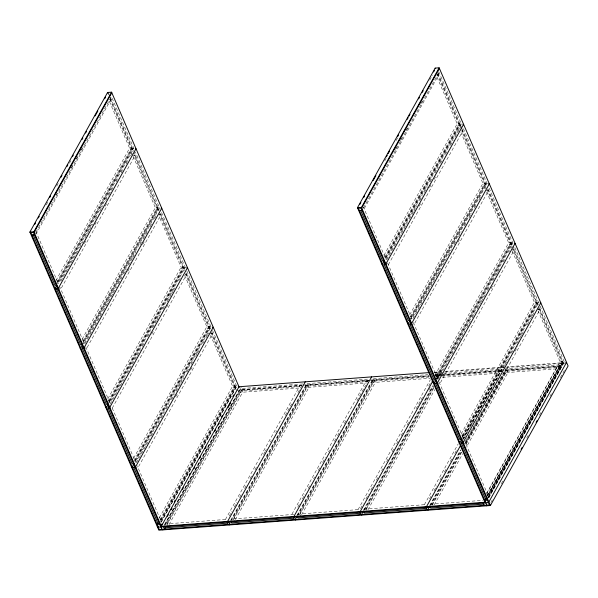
<?xml version="1.0" encoding="UTF-8"?>
<svg xmlns="http://www.w3.org/2000/svg" width="598" height="598" viewBox="0 0 598 598"><rect width="100%" height="100%" fill="white"/><g stroke="black" fill="none" stroke-linecap="round" stroke-linejoin="round"><path stroke-width="0.45" stroke-dasharray="2.99 2.24" d="M46.27 204.837L48.087 201.571M56.713 186.068L58.537 182.801M69.435 163.209L71.252 159.943M56.137 194.843L57.042 193.221M71.057 168.045L72.859 164.794M76.028 159.113L77.381 156.676M80.543 150.995L83.257 146.121M35.865 232.323L111.736 96.016M111.153 99.178L36.568 233.175L33.922 233.37M55.928 280.544L129.602 148.177L132.255 147.975L57.677 281.972M56.705 282.331L131.156 148.566L109.965 99.574M57.535 282.861L132.038 149.007L132.704 148.954L57.744 283.631M55.801 283.953L58.447 283.758L133.803 148.371L111.52 96.846M60.959 281.03L77.68 250.981M79.489 247.729L83.107 241.233M84.916 237.989L88.982 230.679M89.431 229.864L92.6 224.183M95.306 219.309L98.02 214.435M99.829 211.191L102.991 205.503M105.704 200.629L108.417 195.763M108.866 194.948L112.94 187.637M116.102 181.956L117.455 179.52M121.073 173.024L123.33 168.957M126.043 164.091L127.852 160.84M130.566 155.966L132.696 152.139M59.217 288.722L59.994 287.324L84.191 343.267L81.537 343.461M84.4 243.476L85.761 241.039M94.798 224.796L96.151 222.359M105.196 206.116L106.549 203.679M82.12 339.238L155.345 207.685L157.999 207.491L83.421 341.48M82.898 341.024L156.893 208.074L134.161 155.525M82.823 343.192L157.782 208.515L158.44 208.463L83.481 343.14M84.191 343.267L159.546 207.88L135.35 151.937M84.894 343.783L101.615 313.741M103.424 310.489L112.917 293.439M113.366 292.624L116.528 286.943M118.337 283.691L121.955 277.195M123.764 273.944L126.477 269.078M128.734 265.011L132.352 258.515M132.801 257.708L135.963 252.02M140.037 244.709L141.39 242.272M143.199 239.028L147.265 231.718M149.978 226.844L151.787 223.6M154.501 218.726L156.302 215.474M127.77 271.313L129.579 268.061M142.683 244.515L144.492 241.263M107.864 398.754L181.082 267.194L183.736 267L109.157 400.989M108.186 401.348L182.637 267.583L159.539 214.189M109.015 401.886L183.519 268.024L184.184 267.971L109.225 402.648M107.281 402.97L109.927 402.775L185.283 267.388L161.094 211.445M110.182 404.106L125.55 376.493M127.352 373.249L136.845 356.191M137.301 355.384L140.463 349.695M142.272 346.451L144.985 341.578M147.691 336.704L150.404 331.83M152.669 327.771L156.28 321.276M156.736 320.461L159.898 314.78M163.06 309.091L165.325 305.032M167.134 301.788L171.2 294.478M171.648 293.663L173.009 291.226M173.457 290.419L175.715 286.352M178.884 280.671L180.237 278.234M151.705 334.073L153.514 330.821M166.618 307.275L168.427 304.023M112.245 408.128L186.823 274.138L184.177 274.333M133.601 458.262L206.826 326.702L209.479 326.508L134.901 460.497M133.922 460.856L208.373 327.091L185.275 273.697M134.752 461.394L209.263 327.532L209.92 327.487L134.961 462.164M186.83 270.961L211.027 326.897L135.671 462.284L111.475 406.348M136.374 462.807L149.478 439.253M151.287 436.002L154 431.136M155.809 427.884L159.419 421.388M161.228 418.137L164.398 412.456M166.199 409.204L168.913 404.338M171.626 399.464L174.339 394.59M176.148 391.339L180.215 384.036M180.663 383.221L183.833 377.54M186.995 371.851L189.252 367.792M191.061 364.541L193.774 359.667M195.583 356.423L196.936 353.986M197.392 353.171L199.65 349.112M202.812 343.431L204.172 340.995M205.981 337.743L207.334 335.306M207.783 334.499L208.687 332.869M175.633 396.825L177.442 393.581M190.553 370.027L192.362 366.783M159.345 517.771L232.562 386.211L235.216 386.016L160.638 520.006M159.928 519.886L234.894 385.209L236.659 385.075M160.496 520.903L234.999 387.041L235.664 386.996L160.705 521.673M160.959 522.263L235.918 387.586M161.221 522.136L237.541 385.007M164.644 524.446L239.604 389.769L301.975 385.134M164.315 525.373L241.226 387.19M165.302 524.401L240.269 389.724L240.523 390.315L165.564 524.992M166.842 525.066L242.257 389.575L241.57 387.99M169.017 524.588L242.691 392.221L241.659 389.836L167.081 523.826L168.113 526.21M384.746 160.884L386.106 158.44M396.108 140.485L397.924 137.219M429.723 80.08L432.451 75.184M395.465 149.365L397.274 146.121M400.436 140.433L401.796 137.996M405.863 130.693L407.672 127.441M420.775 103.895L422.584 100.643M363.442 207.962L439.313 71.655M225.439 519.49L300.017 385.501M229.236 516.096L231.949 511.223M234.207 507.164L236.92 502.29M239.626 497.416L241.435 494.165M244.604 488.484L246.862 484.425M250.024 478.736L251.833 475.492M254.995 469.804L256.355 467.367M263.583 454.375L264.944 451.939M265.392 451.124L266.297 449.502M270.363 442.191L271.268 440.569M275.79 432.451L276.695 430.829M285.283 415.393L291.607 404.024M297.939 392.662L301.549 386.159M230.626 520.439L306.759 383.654L368.159 379.095M231.164 520.282L306.58 384.791L306.834 385.389L231.875 520.066M233.34 519.804L307.791 386.039L306.759 383.654M235.328 519.655L309.002 387.287L307.97 384.903L233.392 518.9L234.423 521.277M383.961 255.368L457.178 123.816L459.832 123.614L385.254 257.611M384.731 257.155L458.733 124.205L437.175 74.369M385.112 258.5L459.615 124.646L460.281 124.593L385.77 258.456M438.73 71.64L461.379 124.003L386.024 259.39L363.375 207.028M386.727 259.913L397.124 241.233M398.933 237.989L407.515 222.561M409.324 219.309L413.397 211.998M413.846 211.191L417.008 205.503M419.721 200.629L422.435 195.763M424.244 192.511L427.406 186.83M430.119 181.956L431.928 178.705M435.09 173.024L438.252 167.335M440.517 163.276L442.318 160.025M445.488 154.344L447.745 150.285M450.458 145.411L453.172 140.537M454.981 137.293L459.047 129.983M459.496 129.168L460.273 127.778M419.213 206.116L420.566 203.686M429.603 187.443L430.964 185.006M434.126 179.318L435.486 176.888M388.341 264.75L462.919 130.76L460.273 130.955M297.804 507.104L299.613 503.852M302.326 498.979L305.04 494.105M308.202 488.424L309.555 485.987M313.621 478.677L314.526 477.055M318.143 470.559L319.952 467.307M322.666 462.441L325.379 457.567M328.541 451.879L329.446 450.257M334.417 441.324L335.77 438.887M337.578 435.636L340.292 430.769M344.358 423.459L346.167 420.207M357.013 400.72L365.602 385.291M367.411 382.04L368.316 380.418L305.982 385.052L307.013 387.437L366.552 383.004M296.937 515.513L373.07 378.728L427.959 374.647M297.475 515.349L372.89 379.857L373.145 380.455L298.185 515.132M409.697 314.877L482.922 183.324L485.576 183.13L410.998 317.119M299.65 514.871L374.101 381.105L373.07 378.728M410.467 316.663L484.47 183.713L461.738 131.164M410.392 318.831L485.359 184.154L486.017 184.102L411.058 318.779M301.639 514.721L375.312 382.354L374.281 379.977L299.703 513.966L300.734 516.343M409.114 319.1L411.768 318.906L487.123 183.519L462.927 127.576M412.919 318.614L437.325 274.759M437.781 273.944L440.943 268.263M442.752 265.011L446.37 258.515M448.171 255.271L451.341 249.583M454.054 244.709L455.855 241.465M458.569 236.591L461.282 231.718M464.444 226.037L466.253 222.785M468.967 217.911L471.68 213.045M474.393 208.171L476.195 204.92M478.908 200.046L480.717 196.802M485.24 188.676L486.017 187.286M458.061 242.078L459.414 239.641M358.06 509.623L430.381 379.693M360.497 508.666L363.21 503.793M365.924 498.919L368.637 494.053M370.895 489.986L373.608 485.113M376.321 480.246L378.13 476.995M381.741 470.499L382.645 468.877M386.712 461.566L388.072 459.129M392.139 451.819L393.947 448.575M396.661 443.701L398.47 440.449M401.176 435.583L402.985 432.332M407.059 425.021L408.86 421.777M416.096 408.778L422.42 397.416M428.751 386.046L431.464 381.173M434.985 375.2L508.659 242.833L511.312 242.639L436.734 376.628M435.643 376.03L437.915 371.949L438.17 372.547L435.897 376.628M435.755 376.987L510.214 243.222L487.482 190.672M428.878 390.046L430.231 387.609M436.592 377.525L511.096 243.663L511.761 243.61L436.346 379.102M363.248 510.58L432.728 385.747M436.346 379.252L439.38 373.795L443.103 373.518M364.242 509.608L433.296 385.538M436.929 379.012L439.201 374.931L439.455 375.522L437.183 379.603M434.858 378.609L437.504 378.414L512.86 243.027L488.671 187.084M364.496 510.199L433.55 386.136M437.758 379.745L449.958 357.821M451.767 354.569L461.26 337.519M461.708 336.704L464.878 331.023M466.679 327.771L470.297 321.276M472.106 318.024L475.268 312.343M477.077 309.091L480.695 302.595M481.143 301.788L485.217 294.478M487.475 290.419L489.732 286.36M492.901 280.671L495.607 275.798M496.063 274.99L497.416 272.553M497.872 271.739L500.13 267.68M503.292 261.991L504.652 259.554M508.719 252.251L509.623 250.622M510.976 248.192L511.753 246.795M433.812 387.227L366.013 509.033L367.045 511.417M365.961 509.937L434.208 387.317M491.033 288.595L493.746 283.721M367.949 509.788L434.843 389.604M461.178 433.901L534.403 302.341L537.056 302.147L461.888 437.295M461.948 435.68L535.95 302.73L512.852 249.336M424.371 504.697L458.27 443.791M462.329 437.033L536.84 303.171L537.497 303.119L462.538 437.796M460.595 438.117L463.248 437.923L538.604 302.536L514.407 246.593M429.521 498.859L431.33 495.615M434.043 490.741L436.757 485.868M439.919 480.187L441.728 476.935M444.441 472.061L446.25 468.817M450.316 461.507L451.669 459.07M454.831 453.389L456.64 450.137M462.516 439.582L501.715 369.16L444.037 373.451M462.912 439.672L499.98 373.085L498.949 370.7M463.951 438.439L468.017 431.136M469.826 427.884L473.893 420.573M475.702 417.329L485.195 400.271M485.643 399.464L488.805 393.776M490.614 390.531L494.232 384.036M496.041 380.784L499.203 375.103M501.012 371.851L504.63 365.356M505.078 364.541L508.24 358.86M511.41 353.171L513.667 349.112M516.829 343.431L519.542 338.558M519.991 337.743L521.351 335.306M521.8 334.499L524.065 330.44M527.227 324.751L528.58 322.315M530.389 319.07L531.749 316.634M532.198 315.819L534.455 311.76M514.96 351.355L517.674 346.481M538.013 309.936L539.374 307.499M429.558 505.646L460.624 449.846M465.595 440.913L483.221 409.241M485.03 405.99L499.494 380.007M499.943 379.192L505.691 368.861L560.072 364.817L561.096 367.202L506.723 371.246L465.715 444.912M430.097 505.489L460.991 449.988M465.08 442.64L505.512 369.998L562.935 365.722M430.807 505.265L461.245 450.578M464.878 444.052L505.766 370.588L505.512 369.998M461.252 452.133L432.324 504.107L433.356 506.484M465.775 444.008L506.902 370.11L507.934 372.494L466.35 447.199M432.272 505.004L461.649 452.223M434.26 504.862L462.732 453.695M486.794 493.044L557.299 366.365L558.33 368.742L487.37 496.235M486.466 494.217L560.139 361.85L562.793 361.655L488.215 495.645M487.25 495.652L560.842 363.427L561.873 365.804L488.274 498.029M487.243 496.004L562.471 360.848L564.235 360.714M488.073 496.542L562.576 362.68M488.327 497.14L562.838 363.278L539.411 309.121M488.282 497.312L563.241 362.635L506.999 366.813M488.536 497.902L563.495 363.225M488.798 497.775L565.117 360.646M490.853 502.537L492.67 499.27M501.303 483.76L503.12 480.5M526.748 438.057L528.565 434.791M539.463 415.199L541.287 411.932M549.913 396.429L551.73 393.163M560.363 377.652L564.452 370.304M436.959 74.952L438.723 74.817L364.145 208.814L361.498 209.008M131.156 148.566L133.803 148.371M458.733 124.205L461.379 124.003M133.033 149.762L130.379 149.963L109.187 100.972M460.602 125.401L457.956 125.602L435.665 74.077M132.696 155.316L135.342 155.121L60.764 289.111L58.118 289.305M156.893 208.074L159.546 207.88M484.47 183.713L487.123 183.519M158.769 209.27L156.115 209.472L131.919 153.529M486.346 184.909L483.692 185.111L460.961 132.562M158.433 214.824L161.086 214.63L86.508 348.619L83.855 348.821M486.01 190.463L488.663 190.269L414.085 324.258L411.431 324.46M182.637 267.583L185.283 267.388M510.214 243.222L512.86 243.027M512.082 244.418L509.436 244.619L486.705 192.07M511.753 249.971L514.4 249.777L439.822 383.767L437.168 383.968M208.373 327.091L211.027 326.897M535.95 302.73L538.604 302.536M210.249 328.295L207.596 328.489L184.498 275.095M537.826 303.934L535.173 304.128L512.075 250.734M209.913 333.848L212.567 333.647L137.989 467.643L135.335 467.838M537.49 309.487L540.144 309.286L465.565 443.275L462.912 443.477M434.23 372.225L441.593 371.679M445.278 371.403L504.226 367.023M434.484 372.823L443.694 372.135M444.613 372.068L504.48 367.613M506.334 367.478L566.149 363.031M235.993 387.803L233.34 387.997L210.608 335.448M563.57 363.442L560.917 363.636L538.185 311.087M302.782 383.953L240.448 388.588L241.48 390.972L300.091 386.614M302.894 385.067L370.125 380.066M371.044 379.999L429.065 375.679M434.596 375.267L441.959 374.722M442.886 374.654L503.666 370.132M302.005 385.351L239.671 389.986L240.702 392.363L300.241 387.938M429.043 375.903L372.292 380.119L373.324 382.503L430.074 378.28M440.591 375.043L438.603 375.193L439.635 377.57M441.399 374.983L500.937 370.558L501.969 372.935M236.546 390.614L301.31 385.8M304.995 385.523L369.459 380.732M370.386 380.657L429.327 376.277M435.77 375.798L501.161 370.932M505.766 370.588L562.27 366.387M307.791 386.039L369.19 381.472M374.101 381.105L428.99 377.024M442.273 376.037L502.746 371.537M442.423 377.36L500.107 373.077M158.762 521.994L161.408 521.792L137.219 465.857M486.338 497.633L488.985 497.431L464.796 441.496M165.093 523.975L227.427 519.341M293.738 514.407L231.404 519.049L232.091 520.634M297.714 514.116L360.048 509.481M364.025 509.182L426.359 504.548M430.336 504.249L482.87 500.347M540.151 306.109L564.34 362.044L561.694 362.239L538.962 309.697M437.915 72.889L462.119 128.847M462.149 128.974L486.757 185.806M488.147 189.08L512.493 245.315M512.86 246.159L538.237 304.823M539.628 308.097L564.527 365.61M437.616 73.786L461.454 128.891M461.82 129.744L486.092 185.851M487.564 189.252L512.202 246.212M513.667 249.613L537.938 305.72M505.691 368.861L506.723 371.246M439.38 373.795L440.412 376.172M387.571 262.963L411.768 318.906M413.308 322.471L437.504 378.414M439.052 381.98L463.248 437.923M435.404 374.094L436.435 376.471M367.015 382.152L366.327 380.567L291.749 514.557L292.437 516.141M212.574 330.47L236.771 386.405L234.117 386.607L211.019 333.206M108.507 93.019L109.24 94.708M110.376 97.392L133.436 150.651M133.803 151.503L159.18 210.167M160.653 213.568L184.513 268.786L181.859 268.98L159.128 216.431M186.314 272.95L211.393 330.881M211.759 331.733L236.95 389.971M107.842 93.064L108.574 94.761M110.413 98.999L133.145 151.556M134.617 154.957L158.881 211.064M159.247 211.916L184.625 270.573M186.098 273.974L209.995 329.236M211.468 332.63L236.285 390.016M35.798 231.389L58.447 283.758M85.738 346.833L109.927 402.775M559.294 366.215L504.914 370.259L505.945 372.636L560.319 368.592L559.294 366.215"/><path stroke-width="0.9" d="M485.15 502.851L357.477 207.685L435.165 68.105L439.141 67.813L568.1 365.954L490.412 505.527L158.859 530.187L29.9 232.046L107.588 92.473L111.564 92.174L239.237 387.34M34.699 224.474L35.611 222.845M38.332 217.949L39.244 216.312M49.694 197.542L50.598 195.912M61.048 177.135L61.96 175.506M66.954 166.528L67.866 164.891M72.41 156.728L73.315 155.099M81.948 139.588L82.86 137.959M85.581 133.062L86.493 131.425M95.119 115.922L97.848 111.019M104.665 98.782L105.569 97.145M161.55 526.913L33.877 231.747L111.564 92.174M111.826 92.772L34.138 232.345L30.154 232.637M56.832 285.261L55.016 288.528L54.351 288.58M82.531 344.725L80.76 344.859L56.563 288.916L57.341 287.526M82.576 344.777L80.76 348.036L80.095 348.088M108.268 404.233L106.504 404.368L82.307 348.432L83.085 347.034M108.313 404.285L106.496 407.552L105.831 407.597M134.012 463.749L132.24 463.876L108.044 407.941L108.821 406.543M134.057 463.794L132.24 467.06L131.575 467.105M159.748 523.257L157.984 523.385L133.788 467.449L134.565 466.051M158.111 523.153L157.207 524.782L159.86 524.588M161.991 523.923L160.63 526.367L485.554 502.208M174.257 501.886L175.169 500.249M189.252 474.947L190.157 473.317M221.507 416.993L222.419 415.363M232.861 396.594L233.773 394.957M161.296 526.322L238.976 386.749M167.455 516.306L168.367 514.676M171.088 509.773L172 508.143M182.45 489.373L183.354 487.736M193.804 468.967L194.716 467.33M199.71 458.352L200.622 456.723M205.166 448.56L206.071 446.923M214.704 431.42L215.616 429.783M218.337 424.886L219.249 423.257M227.875 407.746L230.604 402.85M165.482 527.518L164.57 529.148L163.538 526.771M360.003 204.195L360.915 202.565M363.636 197.669L364.548 196.032M373.182 180.529L375.903 175.633M386.353 156.855L387.265 155.226M388.169 153.589L389.537 151.144M397.715 136.449L398.619 134.819M407.253 119.308L408.165 117.679M409.069 116.042L409.981 114.412M418.607 98.902L419.519 97.272M422.248 92.376L423.152 90.739M433.602 71.969L434.514 70.332M490.412 505.527L361.454 207.386L439.141 67.813M305.294 381.816L227.606 521.389L227.86 521.987M164.659 526.165L165.347 527.75L227.681 523.115L228.458 521.725M230.252 521.919L228.892 524.364L229.146 524.962M410.108 320.364L408.337 320.498L384.14 264.555L384.918 263.165M371.605 376.882L293.917 516.455L294.171 517.053M230.97 521.232L231.658 522.824L293.992 518.189L294.769 516.792M297.019 516.171L295.203 519.43L295.457 520.028M410.153 320.416L408.329 323.675L407.672 323.727M433.408 383.236L434.073 383.183L435.89 379.924L434.081 380.007L409.884 324.064L410.662 322.673M432.915 380.933L360.228 511.529L360.482 512.12M297.281 516.306L297.968 517.89L360.302 513.256L361.08 511.858M363.33 511.238L361.513 514.504L361.768 515.095M461.589 439.38L459.817 439.515L435.621 383.58L436.398 382.182M461.634 439.433L459.817 442.699L459.152 442.744M487.325 498.896L485.561 499.024L461.364 443.088L462.142 441.69M460.61 445.375L426.538 506.596L426.793 507.194M363.591 511.372L364.279 512.957L426.613 508.322L427.391 506.925M429.185 507.119L427.824 509.571L428.078 510.169M485.688 498.792L484.784 500.421L487.437 500.227M521.097 449.262L522.009 447.625M536.092 422.323L536.997 420.693M438.738 68.456L439.395 68.404L361.715 207.984L357.731 208.276M135.357 148.76L136.015 148.708L58.335 288.281L57.67 288.333M462.934 124.399L463.592 124.347L385.912 263.92L385.247 263.972M161.094 208.268L161.759 208.216L84.071 347.789L83.406 347.842M488.671 183.907L489.336 183.855L411.648 323.428L410.983 323.481M29.9 232.046L33.877 231.747M357.477 207.685L361.454 207.386M31.851 234.969L34.505 234.775M359.428 210.608L362.082 210.414M186.838 267.777L187.495 267.725L109.815 407.305L109.15 407.35M514.415 243.416L515.072 243.364L437.392 382.937L436.727 382.989M56.788 285.216L55.023 285.351L33.099 234.67M381.928 264.219L382.593 264.166L384.409 260.9L382.6 260.99L360.676 210.309M56.563 288.916L58.335 288.789M384.14 264.555L385.912 264.428M212.574 327.285L213.239 327.241L135.552 466.814L134.886 466.859M540.151 302.924L540.816 302.872L463.129 442.453L462.463 442.498M82.307 348.432L84.071 348.298M409.884 324.064L411.648 323.937M238.318 386.794L428.699 372.636M565.895 362.433L566.553 362.388L488.872 501.961L488.207 502.006M108.044 407.941L109.815 407.806M435.621 383.58L437.392 383.445M133.788 467.449L135.552 467.315M461.364 443.088L463.129 442.954M157.311 526.614L157.977 526.569M158.238 527.159L488.461 502.604M484.044 504.054L430.59 508.023L429.902 506.439M158.605 529.596L489.493 504.981M435.165 68.105L435.419 68.703M361.05 208.029L489.747 505.579M358.396 208.231L486.839 505.183M486.174 505.228L486.436 505.826M483.162 503L484.186 505.377M425.925 506.738L426.613 508.322M359.615 511.671L360.302 513.256M293.304 516.597L293.992 518.189M107.588 92.473L107.842 93.064M226.993 521.531L227.681 523.115M162.581 529.297L162.835 529.895M33.473 232.39L161.916 529.35M30.819 232.592L159.262 529.544"/></g></svg>
